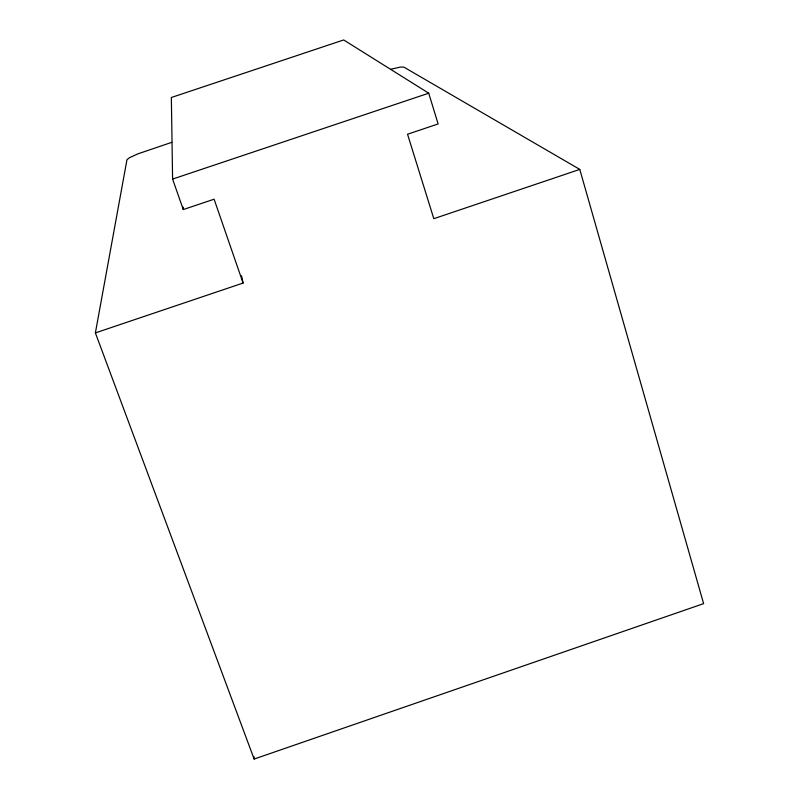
<?xml version="1.0" encoding="UTF-8"?>
<svg xmlns="http://www.w3.org/2000/svg" width="799" height="799" viewBox="0 0 799 799"><rect width="100%" height="100%" fill="white"/><g stroke="black" fill="none" stroke-linecap="round" stroke-linejoin="round"><path stroke-width="1.2" d="M390.911 69.223L400.239 67.106L403.835 67.096L579.784 169.408L703.619 603.635L254.142 759.05L95.381 332.903L126.971 159.71L129.528 157.663L138.027 153.808L171.765 142.342M95.381 332.903L243.076 283.056L241.538 275.765M579.784 169.408L433.807 218.686L407.54 134.232L438.122 123.955L428.723 93.203L343.69 39.95L171.346 97.498L172.594 179.086L183.281 209.558L214.102 199.201L243.076 283.056M172.594 179.086L428.723 93.203M253.892 756.563L254.142 759.05M183.161 207.111L183.281 209.558"/></g></svg>
